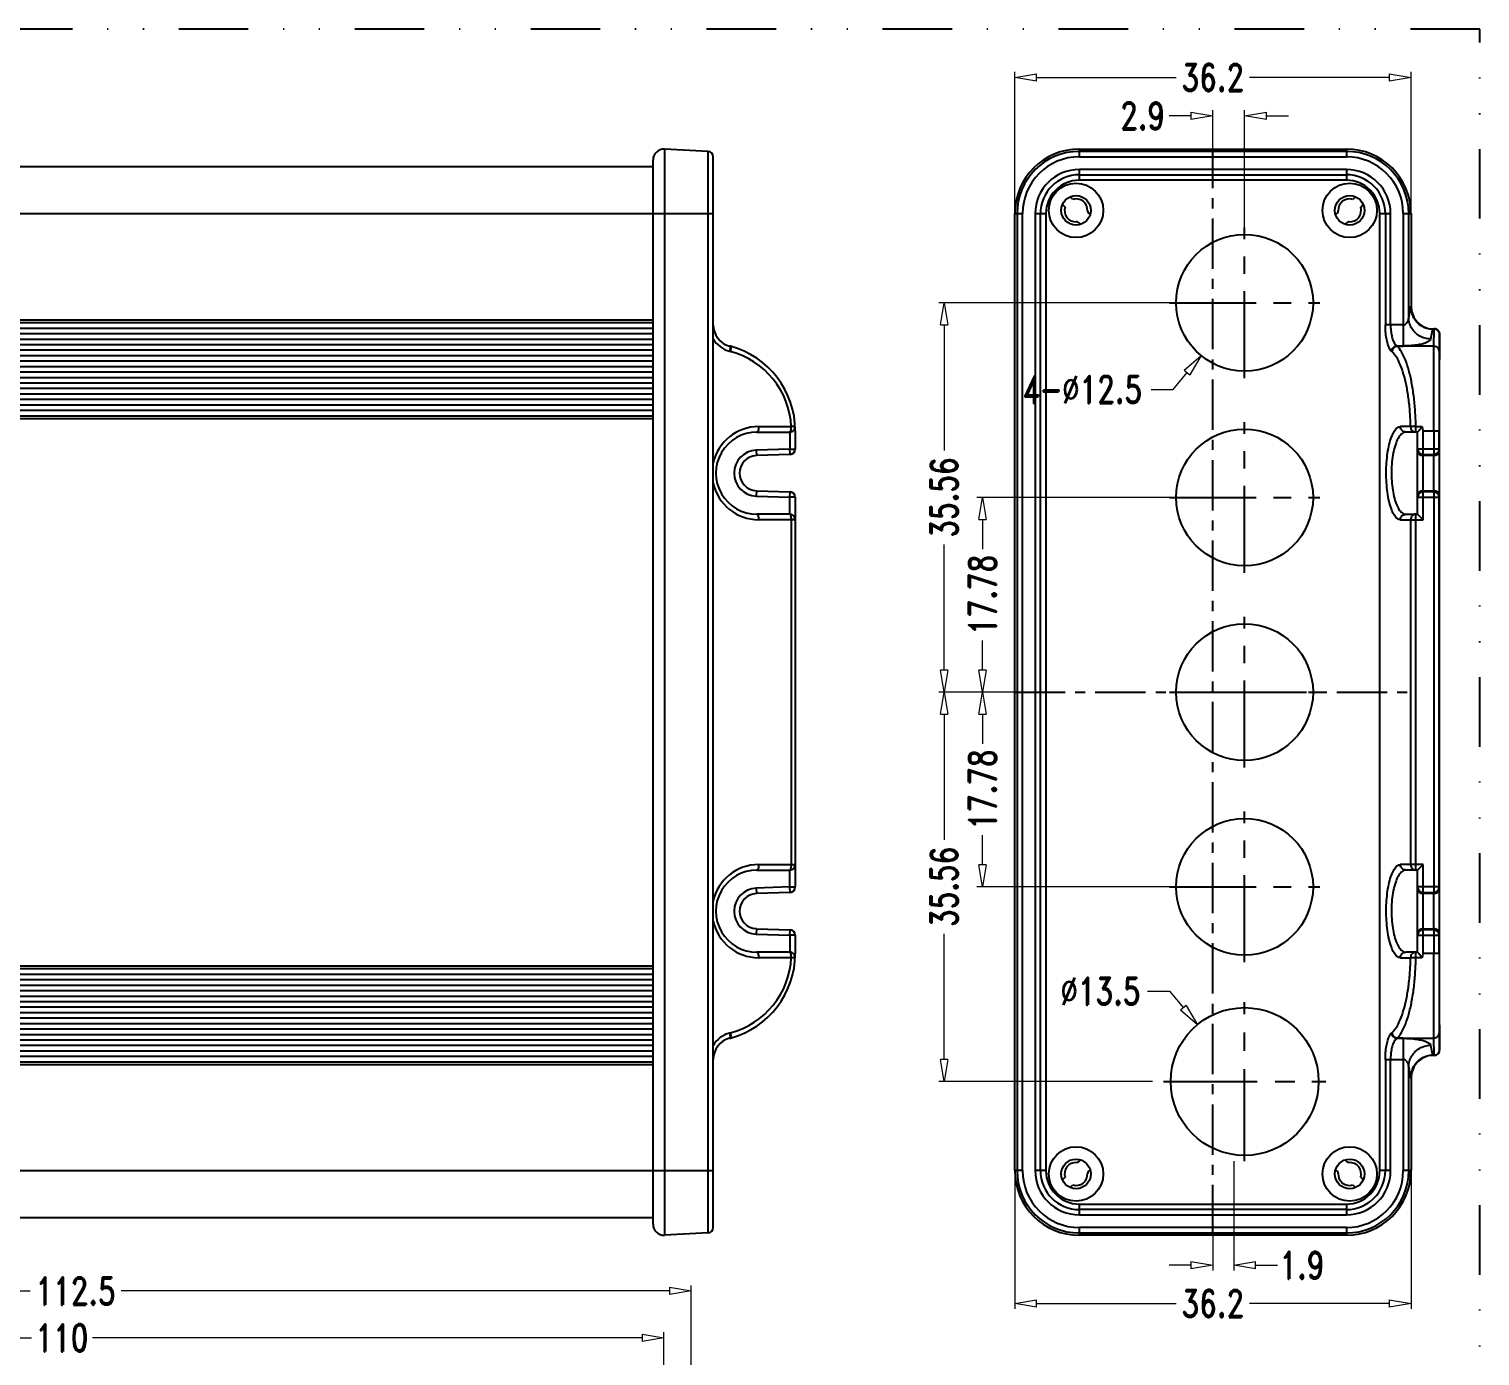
# Model space of a CAD drawing. Header units: millimetres. Extents: x 555 to 820, y -31 to 211.
# Drawn here: x 687.6 to 820.2, y 89.7 to 210.9 of the extents above; entities that cross this region are included whole.
import ezdxf

# ---------------------------------------------------------------- set-up
doc = ezdxf.new("R2010")
doc.units = ezdxf.units.MM
doc.linetypes.add('CENTER', pattern=[50.8, 31.75, -6.35, 6.35, -6.35])
doc.linetypes.add('DIVIDE', pattern=[31.75, 12.7, -6.35, 0, -6.35, 0, -6.35])
doc.layers.add('dim', color=82, linetype='Continuous', lineweight=9)
doc.styles.add('ROMAND', font='romand.shx', dxfattribs={"width": 0.75, "bigfont": 'gbcbig.shx'})
doc.dimstyles.new('YanXiu', dxfattribs={"dimtxt": 2.5, "dimasz": 2.2, "dimexe": 1, "dimexo": 0, "dimgap": 0.66, "dimtad": 0, "dimzin": 9, "dimdsep": 46, "dimtxsty": 'ROMAND', "dimblk": 'CLOSEDBLANK', "dimcen": 0, "dimclrd": 3, "dimclre": 3, "dimclrt": 7, "dimazin": 2, "dimtfac": 1, "dimtofl": 0, "dimtmove": 0, "dimatfit": 3, "dimldrblk": 'CLOSEDBLANK', "dimfxl": 0, "dimlwd": 5, "dimlwe": 5, "dimarcsym": 0})
doc.dimstyles.new('YanXiu$3', dxfattribs={"dimtxt": 2.5, "dimasz": 2.2, "dimexe": 1, "dimexo": 0, "dimgap": 0.66, "dimtad": 0, "dimtih": 1, "dimtoh": 1, "dimzin": 9, "dimdsep": 46, "dimtxsty": 'ROMAND', "dimblk": 'CLOSEDBLANK', "dimcen": 0, "dimclrd": 3, "dimclre": 3, "dimclrt": 7, "dimazin": 2, "dimtfac": 1, "dimtofl": 0, "dimtmove": 0, "dimatfit": 3, "dimldrblk": 'CLOSEDBLANK', "dimfxl": 0, "dimlwd": 5, "dimlwe": 5, "dimarcsym": 0})

# ---------------------------------------------------------------- blocks, each defined once
blk = doc.blocks.new('_ClosedBlank')
at = {"color": 0, "linetype": 'ByBlock', "lineweight": -2}
for p, q in [((-1, 0.167), (0, 0)), ((-1, 0.167), (-1, -0.167)), ((0, 0), (-1, -0.167))]:
    blk.add_line(p, q, dxfattribs=at)
blk = doc.blocks.new('*D3')
at = {"layer": 'Defpoints', "color": 0}
for p in [(777.68, 106.64), (813.88, 106.64), (813.88, 94.51)]:
    blk.add_point(p, dxfattribs=at)
at = {"layer": 'dim', "color": 3, "lineweight": 5}
for p, q in [((777.68, 106.64), (777.68, 94.01)), ((813.88, 106.64), (813.88, 94.01)), ((779.68, 94.51), (792.42, 94.51)), ((811.88, 94.51), (799.14, 94.51))]:
    blk.add_line(p, q, dxfattribs=at)
at = {"layer": 'dim', "color": 3, "lineweight": 5, "xscale": 2, "yscale": 2, "zscale": 2, "rotation": 180}
blk.add_blockref('_ClosedBlank', (777.68, 94.51), dxfattribs=at)
at = {"layer": 'dim', "color": 3, "lineweight": 5, "xscale": 2, "yscale": 2, "zscale": 2}
blk.add_blockref('_ClosedBlank', (813.88, 94.51), dxfattribs=at)
at = {"layer": 'dim', "color": 7, "insert": (795.78, 94.51), "char_height": 2.5, "attachment_point": 5, "style": 'ROMAND'}
blk.add_mtext('36.2', dxfattribs=at)
blk = doc.blocks.new('*D4')
at = {"layer": 'Defpoints', "color": 0}
for p in [(813.88, 206.48), (777.68, 194.04), (813.88, 194.04)]:
    blk.add_point(p, dxfattribs=at)
at = {"layer": 'dim', "color": 3, "lineweight": 5}
for p, q in [((777.68, 194.04), (777.68, 206.98)), ((813.88, 194.04), (813.88, 206.98)), ((779.68, 206.48), (792.42, 206.48)), ((811.88, 206.48), (799.14, 206.48))]:
    blk.add_line(p, q, dxfattribs=at)
at = {"layer": 'dim', "color": 3, "lineweight": 5, "xscale": 2, "yscale": 2, "zscale": 2, "rotation": 180}
blk.add_blockref('_ClosedBlank', (777.68, 206.48), dxfattribs=at)
at = {"layer": 'dim', "color": 3, "lineweight": 5, "xscale": 2, "yscale": 2, "zscale": 2}
blk.add_blockref('_ClosedBlank', (813.88, 206.48), dxfattribs=at)
at = {"layer": 'dim', "color": 7, "insert": (795.78, 206.48), "char_height": 2.5, "attachment_point": 5, "style": 'ROMAND'}
blk.add_mtext('36.2', dxfattribs=at)
blk = doc.blocks.new('*D7')
at = {"layer": 'Defpoints', "color": 0}
for p in [(774.73, 168.12), (791.81, 168.12), (777.68, 150.34)]:
    blk.add_point(p, dxfattribs=at)
at = {"layer": 'dim', "color": 3, "lineweight": 5}
for p, q in [((791.81, 168.12), (774.23, 168.12)), ((774.73, 166.12), (774.73, 163.39)), ((774.73, 152.34), (774.73, 155.07)), ((777.68, 150.34), (774.23, 150.34))]:
    blk.add_line(p, q, dxfattribs=at)
at = {"layer": 'dim', "color": 3, "lineweight": 5, "xscale": 2, "yscale": 2, "zscale": 2}
for p, rotation in [((774.73, 168.12), 90), ((774.73, 150.34), 270)]:
    blk.add_blockref('_ClosedBlank', p, dxfattribs=dict(at, rotation=rotation))
at = {"layer": 'dim', "color": 7, "insert": (774.73, 159.23), "char_height": 2.5, "attachment_point": 5, "rotation": 90, "style": 'ROMAND'}
blk.add_mtext('17.78', dxfattribs=at)
blk = doc.blocks.new('*D8')
at = {"layer": 'Defpoints', "color": 0}
for p in [(771.23, 185.9), (791.81, 185.9), (777.68, 150.34)]:
    blk.add_point(p, dxfattribs=at)
at = {"layer": 'dim', "color": 3, "lineweight": 5}
for p, q in [((791.81, 185.9), (770.73, 185.9)), ((771.23, 183.9), (771.23, 172.41)), ((771.23, 152.34), (771.23, 163.82)), ((777.68, 150.34), (770.73, 150.34))]:
    blk.add_line(p, q, dxfattribs=at)
at = {"layer": 'dim', "color": 3, "lineweight": 5, "xscale": 2, "yscale": 2, "zscale": 2}
for p, rotation in [((771.23, 185.9), 90), ((771.23, 150.34), 270)]:
    blk.add_blockref('_ClosedBlank', p, dxfattribs=dict(at, rotation=rotation))
at = {"layer": 'dim', "color": 7, "insert": (771.23, 168.12), "char_height": 2.5, "attachment_point": 5, "rotation": 90, "style": 'ROMAND'}
blk.add_mtext('35.56', dxfattribs=at)
blk = doc.blocks.new('*D10')
at = {"layer": 'Defpoints', "color": 0}
for p in [(777.68, 150.34), (771.23, 114.78), (790.26, 114.78)]:
    blk.add_point(p, dxfattribs=at)
at = {"layer": 'dim', "color": 3, "lineweight": 5}
for p, q in [((777.68, 150.34), (770.73, 150.34)), ((771.23, 148.34), (771.23, 136.85)), ((771.23, 116.78), (771.23, 128.26)), ((790.26, 114.78), (770.73, 114.78))]:
    blk.add_line(p, q, dxfattribs=at)
at = {"layer": 'dim', "color": 3, "lineweight": 5, "xscale": 2, "yscale": 2, "zscale": 2}
for p, rotation in [((771.23, 150.34), 90), ((771.23, 114.78), 270)]:
    blk.add_blockref('_ClosedBlank', p, dxfattribs=dict(at, rotation=rotation))
at = {"layer": 'dim', "color": 7, "insert": (771.23, 132.56), "char_height": 2.5, "attachment_point": 5, "rotation": 90, "style": 'ROMAND'}
blk.add_mtext('35.56', dxfattribs=at)
blk = doc.blocks.new('*D9')
at = {"layer": 'Defpoints', "color": 0}
for p in [(777.68, 150.34), (774.73, 132.56), (791.81, 132.56)]:
    blk.add_point(p, dxfattribs=at)
at = {"layer": 'dim', "color": 3, "lineweight": 5}
for p, q in [((777.68, 150.34), (774.23, 150.34)), ((774.73, 148.34), (774.73, 145.61)), ((774.73, 134.56), (774.73, 137.29)), ((791.81, 132.56), (774.23, 132.56))]:
    blk.add_line(p, q, dxfattribs=at)
at = {"layer": 'dim', "color": 3, "lineweight": 5, "xscale": 2, "yscale": 2, "zscale": 2}
for p, rotation in [((774.73, 150.34), 90), ((774.73, 132.56), 270)]:
    blk.add_blockref('_ClosedBlank', p, dxfattribs=dict(at, rotation=rotation))
at = {"layer": 'dim', "color": 7, "insert": (774.73, 141.45), "char_height": 2.5, "attachment_point": 5, "rotation": 90, "style": 'ROMAND'}
blk.add_mtext('17.78', dxfattribs=at)
blk = doc.blocks.new('*D11')
at = {"layer": 'Defpoints', "color": 0}
for p in [(795.78, 202.98), (795.78, 199.94), (798.68, 192.61)]:
    blk.add_point(p, dxfattribs=at)
at = {"layer": 'dim', "color": 3, "lineweight": 5}
for p, q in [((793.78, 202.98), (791.78, 202.98)), ((795.78, 199.94), (795.78, 203.48)), ((798.68, 192.61), (798.68, 203.48)), ((800.68, 202.98), (802.68, 202.98))]:
    blk.add_line(p, q, dxfattribs=at)
at = {"layer": 'dim', "color": 3, "lineweight": 5, "xscale": 2, "yscale": 2, "zscale": 2}
blk.add_blockref('_ClosedBlank', (795.78, 202.98), dxfattribs=at)
at = {"layer": 'dim', "color": 3, "lineweight": 5, "xscale": 2, "yscale": 2, "zscale": 2, "rotation": 180}
blk.add_blockref('_ClosedBlank', (798.68, 202.98), dxfattribs=at)
at = {"layer": 'dim', "color": 7, "insert": (789.36, 202.98), "char_height": 2.5, "attachment_point": 5, "style": 'ROMAND'}
blk.add_mtext('2.9', dxfattribs=at)
blk = doc.blocks.new('*D12')
at = {"layer": 'Defpoints', "color": 0}
for p in [(797.68, 107.52), (795.78, 100.74), (797.68, 98.01)]:
    blk.add_point(p, dxfattribs=at)
at = {"layer": 'dim', "color": 3, "lineweight": 5}
for p, q in [((797.68, 107.52), (797.68, 97.51)), ((795.78, 100.74), (795.78, 97.51)), ((793.78, 98.01), (791.78, 98.01)), ((799.68, 98.01), (801.68, 98.01))]:
    blk.add_line(p, q, dxfattribs=at)
at = {"layer": 'dim', "color": 3, "lineweight": 5, "xscale": 2, "yscale": 2, "zscale": 2}
blk.add_blockref('_ClosedBlank', (795.78, 98.01), dxfattribs=at)
at = {"layer": 'dim', "color": 3, "lineweight": 5, "xscale": 2, "yscale": 2, "zscale": 2, "rotation": 180}
blk.add_blockref('_ClosedBlank', (797.68, 98.01), dxfattribs=at)
at = {"layer": 'dim', "color": 7, "insert": (803.92, 98.01), "char_height": 2.5, "attachment_point": 5, "style": 'ROMAND'}
blk.add_mtext('1.9', dxfattribs=at)
blk = doc.blocks.new('*D13')
at = {"layer": 'Defpoints', "color": 0}
for p in [(802.66, 190.72), (794.7, 181.08)]:
    blk.add_point(p, dxfattribs=at)
at = {"layer": 'dim', "color": 3, "lineweight": 5}
for p, q in [((792.15, 177.99), (793.43, 179.54)), ((790.15, 177.99), (792.15, 177.99))]:
    blk.add_line(p, q, dxfattribs=at)
at = {"layer": 'dim', "color": 3, "lineweight": 5, "xscale": 2, "yscale": 2, "zscale": 2, "rotation": 50.45685493314836}
blk.add_blockref('_ClosedBlank', (794.7, 181.08), dxfattribs=at)
at = {"layer": 'dim', "color": 7, "insert": (783.85, 177.99), "char_height": 2.5, "attachment_point": 5, "style": 'ROMAND'}
blk.add_mtext('4-∅12.5', dxfattribs=at)
blk = doc.blocks.new('*D14')
at = {"layer": 'Defpoints', "color": 0}
for p in [(794.37, 119.97), (803, 109.59)]:
    blk.add_point(p, dxfattribs=at)
at = {"layer": 'dim', "color": 3, "lineweight": 5}
for p, q in [((789.81, 123.04), (791.81, 123.04)), ((791.81, 123.04), (793.09, 121.51))]:
    blk.add_line(p, q, dxfattribs=at)
at = {"layer": 'dim', "color": 3, "lineweight": 5, "xscale": 2, "yscale": 2, "zscale": 2, "rotation": 309.7390816551198}
blk.add_blockref('_ClosedBlank', (794.37, 119.97), dxfattribs=at)
at = {"layer": 'dim', "color": 7, "insert": (785.51, 123.04), "char_height": 2.5, "attachment_point": 5, "style": 'ROMAND'}
blk.add_mtext('∅13.5', dxfattribs=at)
blk = doc.blocks.new('*D15')
at = {"layer": 'Defpoints', "color": 0}
for p in [(635.63, 91.38), (635.63, 84.21), (745.63, 84.31)]:
    blk.add_point(p, dxfattribs=at)
at = {"layer": 'dim', "color": 3, "lineweight": 5}
for p, q in [((635.63, 84.21), (635.63, 91.88)), ((745.63, 84.31), (745.63, 91.88)), ((637.63, 91.38), (687.85, 91.38)), ((743.63, 91.38), (693.41, 91.38))]:
    blk.add_line(p, q, dxfattribs=at)
at = {"layer": 'dim', "color": 3, "lineweight": 5, "xscale": 2, "yscale": 2, "zscale": 2, "rotation": 180}
blk.add_blockref('_ClosedBlank', (635.63, 91.38), dxfattribs=at)
at = {"layer": 'dim', "color": 3, "lineweight": 5, "xscale": 2, "yscale": 2, "zscale": 2}
blk.add_blockref('_ClosedBlank', (745.63, 91.38), dxfattribs=at)
at = {"layer": 'dim', "color": 7, "insert": (690.63, 91.38), "char_height": 2.5, "attachment_point": 5, "style": 'ROMAND'}
blk.add_mtext('110', dxfattribs=at)
blk = doc.blocks.new('*D39')
at = {"layer": 'Defpoints', "color": 0}
for p in [(635.63, 95.65), (635.63, 84.21), (748.13, 75.55)]:
    blk.add_point(p, dxfattribs=at)
at = {"layer": 'dim', "color": 3, "lineweight": 5}
for p, q in [((635.63, 84.21), (635.63, 96.15)), ((637.63, 95.65), (687.72, 95.65)), ((746.13, 95.65), (696.04, 95.65)), ((748.13, 75.55), (748.13, 96.15))]:
    blk.add_line(p, q, dxfattribs=at)
at = {"layer": 'dim', "color": 3, "lineweight": 5, "xscale": 2, "yscale": 2, "zscale": 2, "rotation": 180}
blk.add_blockref('_ClosedBlank', (635.63, 95.65), dxfattribs=at)
at = {"layer": 'dim', "color": 3, "lineweight": 5, "xscale": 2, "yscale": 2, "zscale": 2}
blk.add_blockref('_ClosedBlank', (748.13, 95.65), dxfattribs=at)
at = {"layer": 'dim', "color": 7, "insert": (691.88, 95.65), "char_height": 2.5, "attachment_point": 5, "style": 'ROMAND'}
blk.add_mtext('112.5', dxfattribs=at)

msp = doc.modelspace()

# ---------------------------------------------------------------- linework, layer by layer
at = {"color": 7, "linetype": 'Continuous'}
for p, q in [((744.63, 101.739), (744.63, 198.939)), ((745.683, 199.937), (745.683, 100.74)), ((749.656, 199.729), (745.683, 199.937)), ((749.656, 100.948), (749.656, 199.729)), ((750.13, 101.447), (750.13, 199.23)), ((783.58, 199.23), (783.58, 199.937)), ((783.58, 199.937), (807.98, 199.937)), ((807.98, 199.729), (783.58, 199.729)), ((783.58, 199.23), (807.98, 199.23)), ((807.98, 199.937), (807.98, 199.23)), ((636.63, 198.339), (744.63, 198.339)), ((783.58, 197.089), (783.58, 198.073)), ((807.98, 198.073), (783.58, 198.073)), ((783.58, 197.595), (807.98, 197.595)), ((807.98, 198.073), (807.98, 197.089)), ((807.98, 197.089), (783.58, 197.089)), ((782.98, 195.345), (782.811, 195.515)), ((808.749, 195.515), (808.579, 195.345)), ((631.13, 194.039), (750.13, 194.039)), ((777.681, 106.639), (777.681, 194.039)), ((777.681, 194.039), (778.389, 194.039)), ((777.889, 194.039), (777.889, 106.639)), ((778.389, 106.639), (778.389, 194.039)), ((779.545, 194.039), (779.545, 106.639)), ((779.545, 194.039), (780.53, 194.039)), ((780.023, 106.639), (780.023, 194.039)), ((780.53, 194.039), (780.53, 106.639)), ((782.104, 194.807), (782.273, 194.638)), ((784.575, 193.992), (784.551, 193.999)), ((807.008, 193.999), (806.985, 193.992)), ((809.286, 194.638), (809.456, 194.807)), ((811.03, 106.639), (811.03, 194.039)), ((811.03, 194.039), (812.015, 194.039)), ((811.537, 194.039), (811.537, 183.883)), ((812.015, 183.883), (812.015, 194.039)), ((813.171, 194.039), (813.171, 181.951)), ((813.171, 194.039), (813.878, 194.039)), ((813.67, 184.518), (813.67, 194.039)), ((813.88, 194.039), (813.88, 185.582)), ((783.624, 193.068), (783.63, 193.044)), ((807.929, 193.044), (807.936, 193.068)), ((813.67, 184.518), (813.878, 185.582)), ((813.88, 185.582), (813.878, 185.582)), ((813.88, 185.582), (813.929, 185.118)), ((636.63, 184.339), (744.63, 184.339)), ((813.929, 185.118), (814.134, 184.562)), ((814.134, 184.562), (814.472, 184.102)), ((636.63, 184.089), (744.63, 184.089)), ((636.63, 183.589), (744.63, 183.589)), ((636.63, 183.089), (744.63, 183.089)), ((813.171, 183.883), (811.537, 183.883)), ((814.697, 183.929), (814.927, 183.755)), ((814.927, 183.755), (815.442, 183.562)), ((815.843, 183.485), (815.667, 182.586)), ((815.843, 183.485), (815.843, 183.519)), ((815.843, 183.519), (815.995, 183.519)), ((815.843, 183.485), (815.995, 183.485)), ((815.975, 181.927), (815.995, 183.485)), ((816.495, 183.002), (816.475, 181.444)), ((816.495, 117.658), (816.495, 183.019)), ((636.63, 182.589), (744.63, 182.589)), ((636.63, 182.089), (744.63, 182.089)), ((751.701, 181.927), (751.613, 181.951)), ((812.585, 181.951), (812.612, 181.927)), ((812.585, 181.951), (813.171, 181.951)), ((815.975, 181.927), (812.612, 181.927)), ((636.63, 181.589), (744.63, 181.589)), ((636.63, 181.089), (744.63, 181.089)), ((636.63, 180.589), (744.63, 180.589)), ((751.63, 181.468), (751.718, 181.444)), ((812.134, 181.444), (812.107, 181.468)), ((636.63, 180.089), (744.63, 180.089)), ((636.63, 179.589), (744.63, 179.589)), ((636.63, 179.089), (744.63, 179.089)), ((636.63, 178.589), (744.63, 178.589)), ((636.63, 178.089), (744.63, 178.089)), ((636.63, 177.589), (744.63, 177.589)), ((636.63, 177.089), (744.63, 177.089)), ((636.63, 176.589), (744.63, 176.589)), ((636.63, 176.089), (744.63, 176.089)), ((636.63, 175.589), (744.63, 175.589)), ((636.63, 175.339), (744.63, 175.339)), ((754.13, 174.089), (757.12, 174.089)), ((754.277, 174.589), (757.267, 174.589)), ((757.125, 174.089), (757.13, 172.545)), ((757.63, 174.2), (757.63, 172.545)), ((813.842, 174.589), (812.922, 174.589)), ((814.48, 174.089), (813.4, 174.089)), ((814.32, 174.089), (814.32, 174.614)), ((814.32, 174.614), (814.877, 174.614)), ((814.48, 166.589), (814.48, 174.089)), ((814.98, 166.089), (814.98, 174.2)), ((814.98, 174.2), (816.455, 174.2)), ((815.955, 174.2), (815.955, 172.045)), ((816.455, 172.545), (816.455, 174.2)), ((757.13, 172.545), (754.057, 172.437)), ((754.057, 172.437), (754.074, 171.938)), ((757.148, 172.045), (757.13, 172.545)), ((757.13, 172.545), (757.63, 172.545)), ((814.489, 172.447), (814.48, 172.545)), ((816.455, 172.545), (814.48, 172.545)), ((816.455, 172.545), (816.466, 172.437)), ((757.148, 172.045), (754.074, 171.938)), ((814.98, 172.045), (815.955, 172.045)), ((815.966, 171.938), (814.98, 171.938)), ((815.966, 171.938), (815.955, 172.045)), ((754.074, 168.739), (754.057, 168.24)), ((754.074, 168.739), (757.148, 168.632)), ((757.13, 168.132), (757.148, 168.632)), ((814.98, 168.739), (815.966, 168.739)), ((815.955, 168.632), (814.98, 168.632)), ((815.955, 168.632), (815.966, 168.739)), ((815.955, 168.632), (815.955, 132.045)), ((754.057, 168.24), (757.13, 168.132)), ((757.13, 166.589), (757.13, 168.132)), ((757.63, 168.132), (757.13, 168.132)), ((757.63, 168.132), (757.63, 132.545)), ((814.489, 168.23), (814.48, 168.132)), ((814.48, 168.132), (816.455, 168.132)), ((816.466, 168.24), (816.455, 168.132)), ((816.455, 132.545), (816.455, 168.132)), ((757.13, 166.589), (754.13, 166.589)), ((757.63, 166.089), (754.277, 166.089)), ((757.277, 134.589), (757.277, 166.089)), ((812.922, 166.089), (814.98, 166.089)), ((813.4, 166.589), (814.48, 166.589)), ((813.845, 166.089), (813.845, 134.589)), ((814.323, 134.089), (814.323, 166.589)), ((814.98, 166.089), (814.48, 166.589)), ((754.13, 134.089), (757.13, 134.089)), ((754.277, 134.589), (757.63, 134.589)), ((757.13, 132.545), (757.13, 134.089)), ((814.98, 134.589), (812.922, 134.589)), ((814.48, 134.089), (813.4, 134.089)), ((814.48, 134.089), (814.98, 134.589)), ((814.48, 126.588), (814.48, 134.089)), ((814.98, 126.477), (814.98, 134.589)), ((757.13, 132.545), (754.057, 132.437)), ((754.057, 132.437), (754.074, 131.938)), ((757.148, 132.045), (754.074, 131.938)), ((757.148, 132.045), (757.13, 132.545)), ((757.13, 132.545), (757.63, 132.545)), ((816.455, 132.545), (814.48, 132.545)), ((814.489, 132.447), (814.48, 132.545)), ((814.98, 132.045), (815.955, 132.045)), ((815.966, 131.938), (814.98, 131.938)), ((815.966, 131.938), (815.955, 132.045)), ((816.455, 132.545), (816.466, 132.437)), ((754.074, 128.739), (754.057, 128.24)), ((754.074, 128.739), (757.148, 128.632)), ((757.13, 128.132), (757.148, 128.632)), ((814.98, 128.739), (815.966, 128.739)), ((815.955, 128.632), (814.98, 128.632)), ((815.955, 128.632), (815.966, 128.739)), ((815.955, 128.632), (815.955, 126.477)), ((754.057, 128.24), (757.13, 128.132)), ((757.13, 128.132), (757.125, 126.588)), ((757.63, 128.132), (757.13, 128.132)), ((757.63, 128.132), (757.63, 126.477)), ((814.489, 128.23), (814.48, 128.132)), ((814.48, 128.132), (816.455, 128.132)), ((816.466, 128.24), (816.455, 128.132)), ((816.455, 126.477), (816.455, 128.132)), ((757.12, 126.589), (754.13, 126.589)), ((757.267, 126.089), (754.277, 126.089)), ((812.922, 126.089), (813.842, 126.089)), ((814.48, 126.589), (813.4, 126.589)), ((814.32, 126.063), (814.32, 126.589)), ((814.877, 126.063), (814.32, 126.063)), ((816.455, 126.477), (814.98, 126.477)), ((636.63, 125.339), (744.63, 125.339)), ((636.63, 125.089), (744.63, 125.089)), ((636.63, 124.589), (744.63, 124.589)), ((636.63, 124.089), (744.63, 124.089)), ((636.63, 123.589), (744.63, 123.589)), ((636.63, 123.089), (744.63, 123.089)), ((636.63, 122.589), (744.63, 122.589)), ((636.63, 122.089), (744.63, 122.089)), ((636.63, 121.589), (744.63, 121.589)), ((636.63, 121.089), (744.63, 121.089)), ((636.63, 120.589), (744.63, 120.589)), ((636.63, 120.089), (744.63, 120.089)), ((636.63, 119.589), (744.63, 119.589)), ((636.63, 119.089), (744.63, 119.089)), ((636.63, 118.589), (744.63, 118.589)), ((636.63, 118.089), (744.63, 118.089)), ((751.613, 118.726), (751.701, 118.75)), ((751.718, 119.233), (751.63, 119.209)), ((812.107, 119.209), (812.134, 119.233)), ((812.612, 118.75), (812.585, 118.726)), ((813.171, 118.726), (812.585, 118.726)), ((812.612, 118.75), (815.975, 118.75)), ((813.171, 118.726), (813.171, 106.638)), ((815.667, 118.091), (815.843, 117.192)), ((815.995, 117.192), (815.975, 118.75)), ((816.475, 119.233), (816.495, 117.675)), ((636.63, 117.589), (744.63, 117.589)), ((636.63, 117.089), (744.63, 117.089)), ((811.537, 116.794), (813.171, 116.794)), ((811.537, 116.794), (811.537, 106.639)), ((812.015, 106.639), (812.015, 116.794)), ((815.442, 117.115), (815.435, 117.114)), ((815.995, 117.192), (815.843, 117.192)), ((815.843, 117.158), (815.843, 117.192)), ((815.995, 117.158), (815.843, 117.158)), ((636.63, 116.589), (744.63, 116.589)), ((636.63, 116.339), (744.63, 116.339)), ((813.67, 106.639), (813.67, 116.159)), ((813.878, 115.095), (813.67, 116.159)), ((814.128, 116.103), (813.929, 115.551)), ((814.132, 116.109), (814.128, 116.103)), ((813.878, 115.095), (813.88, 115.095)), ((813.88, 115.095), (813.88, 106.639)), ((783.63, 107.633), (783.624, 107.609)), ((807.936, 107.609), (807.929, 107.633)), ((631.13, 106.639), (750.13, 106.639)), ((778.389, 106.639), (777.681, 106.639)), ((780.53, 106.639), (779.545, 106.639)), ((784.551, 106.678), (784.575, 106.685)), ((806.985, 106.685), (807.008, 106.678)), ((812.015, 106.639), (811.03, 106.639)), ((813.878, 106.639), (813.171, 106.639)), ((782.273, 106.039), (782.104, 105.87)), ((782.811, 105.162), (782.98, 105.332)), ((808.579, 105.332), (808.749, 105.162)), ((809.456, 105.87), (809.286, 106.039)), ((783.58, 103.589), (807.98, 103.589)), ((783.58, 102.604), (783.58, 103.589)), ((807.98, 103.589), (807.98, 102.604)), ((744.63, 102.339), (636.63, 102.339)), ((807.98, 103.082), (783.58, 103.082)), ((783.58, 102.604), (807.98, 102.604)), ((749.656, 100.948), (745.683, 100.74)), ((807.98, 101.447), (783.58, 101.447)), ((783.58, 100.74), (783.58, 101.447)), ((783.58, 100.948), (807.98, 100.948)), ((807.98, 101.447), (807.98, 100.74)), ((807.98, 100.739), (783.58, 100.739))]:
    msp.add_line(p, q, dxfattribs=at)
at = {"color": 5, "linetype": 'CENTER', "lineweight": -3, "ltscale": 0.144795}
for p, q in [((795.78, 100.739), (795.78, 199.937)), ((777.681, 150.338), (813.88, 150.338))]:
    msp.add_line(p, q, dxfattribs=at)
at = {"color": 1, "linetype": 'CENTER', "ltscale": 0.25}
for p, q in [((798.68, 179.023), (798.68, 192.773)), ((791.805, 185.898), (805.555, 185.898)), ((798.68, 161.243), (798.68, 174.993)), ((791.805, 168.118), (805.555, 168.118)), ((798.68, 143.463), (798.68, 157.213)), ((791.805, 150.338), (805.555, 150.338)), ((798.68, 125.683), (798.68, 139.433)), ((791.805, 132.558), (805.555, 132.558))]:
    msp.add_line(p, q, dxfattribs=at)
at = {"color": 1, "linetype": 'CENTER', "ltscale": 0.264}
for p, q in [((798.68, 107.518), (798.68, 122.038)), ((791.42, 114.778), (805.94, 114.778))]:
    msp.add_line(p, q, dxfattribs=at)
at = {"color": 1, "linetype": 'CENTER', "ltscale": 0.27}
msp.add_line((791.255, 114.778), (806.105, 114.778), dxfattribs=at)
at = {"color": 7, "linetype": 'Continuous'}
for points in [[(813.927, 185.131), (814.128, 184.574), (814.467, 184.106), (814.915, 183.761), (815.435, 183.563), (815.844, 183.519)], [(815.844, 117.158), (815.447, 117.117), (814.927, 116.922), (814.476, 116.581), (814.134, 116.115), (813.929, 115.559), (813.88, 115.095)], [(815.435, 117.114), (814.915, 116.916), (814.697, 116.748)]]:
    msp.add_lwpolyline(points, dxfattribs=at)
for centre, radius in [((783.28, 194.339), 2.488), ((808.28, 194.339), 2.488), ((783.28, 194.339), 1.35), ((808.28, 194.339), 1.35), ((783.28, 106.339), 2.488), ((808.28, 106.339), 2.488), ((783.28, 106.339), 1.35), ((808.28, 106.339), 1.35)]:
    msp.add_circle(centre, radius, dxfattribs=at)
at = {"color": 6}
for centre, radius in [((798.68, 185.898), 6.25), ((798.68, 168.118), 6.25), ((798.68, 150.338), 6.25), ((798.68, 132.558), 6.25), ((798.68, 114.778), 6.75)]:
    msp.add_circle(centre, radius, dxfattribs=at)
at = {"color": 7, "linetype": 'Continuous'}
for centre, radius, start, end in [((745.63, 198.939), 1, 87, 180), ((749.63, 199.23), 0.5, 0, 87), ((783.58, 194.039), 5.899, 90, 180), ((783.58, 194.039), 5.69, 90, 180), ((783.58, 194.039), 5.191, 90, 180), ((807.98, 194.039), 5.899, 360, 90), ((807.98, 194.039), 5.69, 360, 90), ((807.98, 194.039), 5.191, 0.0003, 90), ((783.58, 194.039), 4.035, 90, 180), ((783.58, 194.039), 3.557, 90, 180), ((807.98, 194.039), 4.035, 0, 90), ((807.98, 194.039), 3.557, 360, 90), ((783.58, 194.039), 3.05, 90, 180), ((807.98, 194.039), 3.05, 360, 90), ((782.316, 195.02), 0.3, 208.16999, 225), ((782.599, 195.302), 0.3, 45, 61.83001), ((783.28, 194.339), 1.05, 357.87718, 106.56311), ((808.28, 194.339), 1.05, 73.43689, 182.12283), ((808.961, 195.302), 0.3, 118.16999, 135), ((809.244, 195.02), 0.3, 315, 331.83001), ((783.28, 194.339), 1.05, 163.43689, 272.30858), ((784.629, 194.288), 0.3, 177.87718, 255.03759), ((806.931, 194.288), 0.3, 284.96241, 2.12282), ((808.28, 194.339), 1.05, 267.69142, 16.56311), ((783.334, 192.99), 0.3, 15.14817, 92.30858), ((808.225, 192.99), 0.3, 87.69142, 164.85183), ((816.145, 185.568), 2.267, 179.64095, 181.53061), ((816.139, 185.568), 2.261, 181.51896, 191.95221), ((752.13, 183.883), 2, 180, 255.00004), ((815.994, 182.966), 0.519, 68.52877, 89.90706), ((815.995, 183.019), 0.5, 0.03402, 66.81139), ((816.04, 183.001), 0.455, 0.05602, 2.1114), ((752.278, 183.884), 2.501, 210.62766, 254.99482), ((749.63, 174.2), 8, 0, 75.00073), ((749.777, 174.2), 7.5, 2.97067, 74.99947), ((754.277, 170.339), 4.25, 89.99988, 167.66411), ((754.13, 170.339), 3.75, 89.99871, 270.0011), ((757.12, 174.589), 0.5, 270, 2.97014), ((930.546, 203.165), 119.141, 193.86538, 194.07081), ((754.13, 170.339), 2.1, 92, 268), ((757.13, 172.545), 0.5, 272, 0), ((814.98, 172.437), 0.5, 180.01867, 270.01866), ((814.98, 172.545), 0.5, 191.24418, 270.00611), ((815.955, 172.545), 0.5, 269.98991, 359.97313), ((815.966, 172.437), 0.5, 269.98958, 359.97347), ((754.13, 170.339), 1.6, 92, 268.00117), ((754.277, 170.339), 4.25, 192.0976, 269.99962), ((757.13, 168.132), 0.5, 0, 88), ((814.98, 168.239), 0.5, 89.9939, 178.10148), ((814.98, 168.132), 0.5, 89.98753, 168.75581), ((815.955, 168.132), 0.5, 0.02687, 90.01009), ((815.966, 168.24), 0.5, 0.02717, 90.00978), ((814.969, 168.24), 0.49, 178.14498, 179.99833), ((757.13, 166.089), 0.5, 0, 90), ((754.277, 130.339), 4.25, 89.99988, 167.66411), ((754.13, 130.339), 3.75, 89.99871, 270.0011), ((757.13, 134.589), 0.5, 270, 0), ((754.13, 130.339), 2.1, 92, 268), ((754.13, 130.339), 1.6, 92, 268), ((757.13, 132.545), 0.5, 272, 0), ((814.98, 132.437), 0.5, 180.01867, 270.01866), ((814.98, 132.545), 0.5, 191.24418, 270.00611), ((815.955, 132.545), 0.5, 269.98991, 359.97313), ((815.966, 132.437), 0.5, 269.98958, 359.97347), ((754.277, 130.339), 4.25, 192.0976, 269.99962), ((757.13, 128.132), 0.5, 0, 88), ((814.98, 128.239), 0.5, 89.9939, 178.10148), ((814.98, 128.132), 0.5, 89.98753, 168.75581), ((815.955, 128.132), 0.5, 0.02687, 90.01009), ((815.966, 128.24), 0.5, 0.02717, 90.00978), ((814.969, 128.24), 0.49, 178.14498, 179.99833), ((749.63, 126.477), 8, 284.99927, 0), ((749.777, 126.477), 7.5, 285.0006, 357.02927), ((757.12, 126.089), 0.5, 357.02986, 90), ((930.488, 97.526), 119.081, 165.92914, 166.13467), ((752.278, 116.794), 2.501, 105.00338, 149.38989), ((752.13, 116.794), 2, 104.99995, 180), ((815.994, 117.711), 0.519, 270.09669, 292.40418), ((815.995, 117.658), 0.5, 270.07915, 359.96579), ((816.021, 117.677), 0.474, 337.17069, 357.81266), ((816.039, 117.676), 0.456, 357.88589, 359.94407), ((816.138, 115.11), 2.259, 167.93919, 177.8667), ((816.147, 115.109), 2.269, 177.85357, 180.35878), ((783.28, 106.339), 1.05, 87.69142, 196.56311), ((783.334, 107.687), 0.3, 267.69142, 344.85183), ((808.225, 107.687), 0.3, 195.14817, 272.30858), ((808.28, 106.339), 1.05, 343.43689, 92.30858), ((783.58, 106.639), 5.899, 180, 270), ((783.58, 106.639), 5.69, 180, 270), ((783.58, 106.639), 5.191, 180, 270), ((783.58, 106.639), 4.035, 180, 270), ((783.58, 106.639), 3.557, 180, 270), ((783.58, 106.639), 3.05, 180, 270), ((783.28, 106.339), 1.05, 253.43689, 2.12283), ((784.629, 106.389), 0.3, 104.96241, 182.12282), ((806.931, 106.389), 0.3, 357.87718, 75.03759), ((808.28, 106.339), 1.05, 177.87718, 286.56311), ((807.98, 106.639), 5.899, 270, 360), ((807.98, 106.639), 5.69, 270, 360), ((807.98, 106.639), 4.035, 270, 360), ((807.98, 106.639), 3.557, 270, 0), ((807.98, 106.639), 3.05, 270, 360), ((807.98, 106.639), 5.191, 270, 359.99969), ((782.316, 105.657), 0.3, 135, 151.83001), ((782.599, 105.375), 0.3, 298.16999, 315), ((808.961, 105.375), 0.3, 225, 241.83001), ((809.244, 105.657), 0.3, 28.16999, 45), ((745.63, 101.739), 1, 180, 273), ((749.63, 101.447), 0.5, 273, 360)]:
    msp.add_arc(centre, radius, start, end, dxfattribs=at)
for points, start_tangent, end_tangent in [([(813.171, 183.883), (813.238, 183.889), (813.308, 183.909), (813.379, 183.944), (813.449, 183.996), (813.513, 184.065), (813.571, 184.151), (813.619, 184.254), (813.653, 184.376), (813.67, 184.518)], (1, -0.000184), (0.03907, 0.9992365)), ([(815.667, 182.586), (815.156, 182.657), (814.694, 182.844), (814.286, 183.14), (813.961, 183.536), (813.749, 184.005), (813.67, 184.518)], (-0.9999142, 0.0131008), (-0.0140028, 0.999902)), ([(815.843, 183.485), (815.338, 183.551), (814.867, 183.752), (814.467, 184.07), (814.148, 184.503), (813.949, 185.008), (813.927, 185.099)], (-0.9999792, -0.0064421), (-0.2075086, 0.9782332)), ([(812.107, 181.468), (811.918, 181.724), (811.758, 182.127), (811.637, 182.649), (811.562, 183.25), (811.537, 183.883)], (-0.7542135, 0.6566292), (-0.0000916, 1)), ([(812.015, 183.883), (812.04, 183.374), (812.114, 182.898), (812.234, 182.484), (812.393, 182.161), (812.585, 181.951)], (0.0000447, -1), (0.820627, -0.5714641)), ([(815.995, 183.485), (815.995, 183.503), (815.995, 183.519)], (0.0068748, 0.9999764), (0.4460533, 0.8950064)), ([(816.192, 183.478), (815.995, 183.519)], (-0.9194504, 0.3932059), (-1, -0.0000126)), ([(816.184, 183.449), (816.343, 183.348), (816.455, 183.191)], (0.9301749, -0.3671168), (0.404227, -0.9146587)), ([(816.455, 183.191), (816.495, 183.018)], (0.404227, -0.9146587), (0.0368018, -0.9993226)), ([(816.495, 183.019), (816.495, 183.011), (816.495, 183.002)], (-0.7091912, -0.7050162), (-0.0133738, -0.9999106)), ([(751.613, 181.951), (751.654, 181.905)], (0.9659257, -0.2588196), (0.3883216, -0.9215239)), ([(751.672, 181.802), (751.664, 181.649), (751.63, 181.468)], (0.0226888, -0.9997426), (-0.2377531, -0.9713256)), ([(751.654, 181.905), (751.672, 181.802)], (0.3883216, -0.9215239), (0.0226888, -0.9997426)), ([(751.718, 181.444), (751.751, 181.619), (751.76, 181.769), (751.743, 181.878), (751.701, 181.927)], (0.2377466, 0.9713272), (-0.9659257, 0.2588195)), ([(812.107, 181.468), (812.152, 181.643), (812.255, 181.792), (812.405, 181.902), (812.585, 181.951)], (0.0751181, 0.9971746), (0.9970532, 0.0767127)), ([(812.612, 181.927), (812.439, 181.881), (812.291, 181.778), (812.183, 181.626), (812.134, 181.444)], (-0.9970532, -0.0767127), (-0.0751181, -0.9971746)), ([(814.32, 174.614), (814.262, 176.019), (814.134, 177.371), (813.94, 178.615), (813.683, 179.728), (813.37, 180.676), (813.011, 181.417), (812.612, 181.927)], (-0.0149957, 0.9998876), (-0.732695, 0.6805572)), ([(815.667, 182.586), (815.55, 182.415), (815.283, 182.262), (814.877, 182.131), (814.374, 182.034), (813.79, 181.972), (813.171, 181.951)], (-0.1918862, -0.9814172), (-1, -0.0000342)), ([(815.955, 174.2), (815.956, 175.687), (815.957, 177.123), (815.959, 178.456), (815.962, 179.641), (815.966, 180.637), (815.97, 181.408), (815.975, 181.927)], (0.0000001, 1), (0.0122122, 0.9999254)), ([(816.475, 181.444), (816.438, 181.626), (816.334, 181.78), (816.171, 181.888), (815.975, 181.927)], (-0.0009353, 0.9999996), (-0.9999996, 0.0008727)), ([(813.842, 174.589), (813.784, 175.906), (813.656, 177.175), (813.462, 178.338), (813.206, 179.379), (812.893, 180.268), (812.534, 180.964), (812.134, 181.444)], (-0.0159913, 0.9998721), (-0.7540743, 0.6567892)), ([(816.475, 181.444), (816.47, 180.955), (816.466, 180.232), (816.462, 179.3), (816.459, 178.192), (816.457, 176.944), (816.456, 175.599), (816.455, 174.2)], (-0.0130262, -0.9999152), (-0.0000001, -1)), ([(754.277, 174.589), (754.266, 174.4), (754.236, 174.24), (754.188, 174.129), (754.13, 174.089)], (0, -1), (-1, -0.0000004)), ([(757.12, 174.089), (757.176, 174.127), (757.224, 174.235), (757.256, 174.397), (757.267, 174.589)], (1, 0.0000044), (0, 1)), ([(757.62, 174.614), (757.595, 174.611), (757.524, 174.605), (757.412, 174.597), (757.267, 174.589)], (0.0518095, -0.998657), (-0.9983857, -0.0567972)), ([(812.922, 166.089), (812.622, 166.201), (812.338, 166.536), (812.087, 167.066), (811.881, 167.764), (811.73, 168.586), (811.641, 169.476), (811.614, 170.402), (811.649, 171.316), (811.743, 172.18), (811.894, 172.969), (812.097, 173.638), (812.342, 174.149), (812.622, 174.476), (812.922, 174.589)], (-0.9999998, 0.0005843), (0.9999999, 0.000498)), ([(813.4, 174.089), (813.077, 173.973), (812.774, 173.632), (812.512, 173.094), (812.306, 172.395), (812.165, 171.58), (812.098, 170.715), (812.103, 169.837), (812.178, 168.994), (812.322, 168.214), (812.526, 167.548), (812.781, 167.035), (813.078, 166.704), (813.4, 166.589)], (-1, -0.0002567), (1, -0.0003012)), ([(813.4, 174.089), (813.219, 174.126), (813.067, 174.23), (812.96, 174.392), (812.922, 174.589)], (-1, 0.0000001), (0, 1)), ([(814.32, 174.614), (814.163, 174.611), (814.023, 174.605), (813.912, 174.597), (813.842, 174.589)], (-0.9998732, -0.0159236), (-0.9833503, -0.1817199)), ([(813.842, 174.589), (813.878, 174.397), (813.982, 174.235), (814.137, 174.127), (814.32, 174.089)], (-0.0000001, -1), (1, -0.0000014)), ([(814.479, 174.089), (814.484, 174.095), (814.501, 174.113), (814.532, 174.146), (814.575, 174.191), (814.623, 174.242), (814.67, 174.292), (814.713, 174.339), (814.754, 174.383), (814.79, 174.425), (814.822, 174.465), (814.849, 174.503), (814.869, 174.541), (814.879, 174.579), (814.877, 174.614)], (-0.7067569, 0.7074565), (-0.2390613, 0.9710045)), ([(816.466, 168.24), (816.468, 168.342), (816.47, 168.6), (816.471, 168.992), (816.472, 169.487), (816.473, 170.048), (816.473, 170.631), (816.472, 171.191), (816.471, 171.686), (816.47, 172.078), (816.468, 172.335), (816.466, 172.437)], (0.0989813, 0.9950893), (-0.0986614, 0.9951211)), ([(815.973, 170.339), (815.973, 170.744), (815.972, 171.122), (815.971, 171.45), (815.97, 171.705), (815.968, 171.871), (815.966, 171.938)], (0.0000001, 1), (-0.1298709, 0.9915309)), ([(815.966, 168.739), (815.968, 168.806), (815.97, 168.972), (815.971, 169.227), (815.972, 169.555), (815.973, 169.933), (815.973, 170.339)], (0.1299552, 0.9915199), (0.0000001, 1)), ([(754.13, 166.589), (754.186, 166.551), (754.233, 166.447), (754.265, 166.285), (754.277, 166.089)], (1, -0.0000005), (0, -1)), ([(757.277, 166.089), (757.266, 166.28), (757.234, 166.442), (757.187, 166.55), (757.13, 166.589)], (0, 1), (-1, 0.0000049)), ([(812.922, 166.089), (812.957, 166.277), (813.056, 166.437), (813.211, 166.548), (813.4, 166.589)], (0, 1), (1, 0.0000001)), ([(814.323, 166.589), (814.14, 166.55), (813.985, 166.442), (813.881, 166.28), (813.845, 166.089)], (-1, -0.0000017), (0, -1)), ([(754.277, 134.589), (754.266, 134.4), (754.236, 134.24), (754.188, 134.129), (754.13, 134.089)], (0, -1), (-1, -0.0000004)), ([(757.13, 134.089), (757.187, 134.127), (757.234, 134.235), (757.266, 134.397), (757.277, 134.589)], (1, 0.0000057), (0, 1)), ([(812.922, 126.089), (812.622, 126.201), (812.338, 126.536), (812.087, 127.066), (811.881, 127.764), (811.73, 128.586), (811.641, 129.476), (811.614, 130.402), (811.649, 131.316), (811.743, 132.18), (811.894, 132.969), (812.097, 133.638), (812.342, 134.149), (812.622, 134.476), (812.922, 134.589)], (-0.9999998, 0.0005843), (0.9999999, 0.000498)), ([(813.4, 134.089), (813.077, 133.973), (812.774, 133.632), (812.512, 133.094), (812.306, 132.395), (812.165, 131.58), (812.098, 130.715), (812.103, 129.837), (812.178, 128.994), (812.322, 128.214), (812.526, 127.548), (812.781, 127.035), (813.078, 126.704), (813.4, 126.589)], (-1, -0.0002567), (1, -0.0003012)), ([(813.4, 134.089), (813.219, 134.126), (813.067, 134.23), (812.96, 134.392), (812.922, 134.589)], (-1, 0.0000001), (0, 1)), ([(813.845, 134.589), (813.881, 134.397), (813.985, 134.235), (814.14, 134.127), (814.323, 134.089)], (0, -1), (1, -0.0000015)), ([(815.973, 130.339), (815.973, 130.744), (815.972, 131.122), (815.971, 131.45), (815.97, 131.705), (815.968, 131.871), (815.966, 131.938)], (0.0000001, 1), (-0.1298709, 0.9915309)), ([(816.466, 128.24), (816.468, 128.342), (816.47, 128.6), (816.471, 128.992), (816.472, 129.487), (816.473, 130.048), (816.473, 130.631), (816.472, 131.191), (816.471, 131.686), (816.47, 132.078), (816.468, 132.335), (816.466, 132.437)], (0.0989813, 0.9950893), (-0.0986614, 0.9951211)), ([(815.966, 128.739), (815.968, 128.806), (815.97, 128.972), (815.971, 129.227), (815.972, 129.555), (815.973, 129.933), (815.973, 130.339)], (0.1299552, 0.9915199), (0.0000001, 1)), ([(754.13, 126.589), (754.186, 126.551), (754.233, 126.447), (754.265, 126.285), (754.277, 126.089)], (1, -0.0000005), (0, -1)), ([(757.267, 126.089), (757.256, 126.28), (757.224, 126.442), (757.176, 126.55), (757.12, 126.589)], (0, 1), (-1, 0.0000045)), ([(757.62, 126.063), (757.595, 126.066), (757.522, 126.072), (757.409, 126.08), (757.267, 126.089)], (0.0518096, 0.998657), (-0.9983857, 0.0567971)), ([(812.134, 119.233), (812.531, 119.709), (812.891, 120.403), (813.205, 121.295), (813.462, 122.342), (813.657, 123.51), (813.785, 124.78), (813.842, 126.089)], (0.7540742, 0.6567892), (0.0159913, 0.9998721)), ([(812.612, 118.75), (813.005, 119.251), (813.364, 119.987), (813.68, 120.939), (813.939, 122.062), (814.135, 123.316), (814.263, 124.672), (814.32, 126.063)], (0.732695, 0.6805572), (0.0149957, 0.9998876)), ([(812.922, 126.089), (812.957, 126.277), (813.056, 126.437), (813.211, 126.548), (813.4, 126.589)], (0, 1), (1, 0.0000001)), ([(814.32, 126.589), (814.137, 126.55), (813.982, 126.442), (813.878, 126.28), (813.842, 126.089)], (-1, -0.0000013), (0.0000001, -1)), ([(814.32, 126.063), (814.165, 126.066), (814.026, 126.072), (813.914, 126.08), (813.842, 126.089)], (-0.9998732, 0.0159236), (-0.9833503, 0.1817201)), ([(814.877, 126.063), (814.879, 126.098), (814.869, 126.136), (814.849, 126.173), (814.822, 126.212), (814.79, 126.251), (814.754, 126.293), (814.714, 126.338), (814.67, 126.385), (814.624, 126.434), (814.575, 126.485), (814.532, 126.531), (814.502, 126.564), (814.485, 126.582), (814.479, 126.588)], (0.2390613, 0.9710045), (0.6844647, 0.729046)), ([(815.975, 118.75), (815.97, 119.269), (815.966, 120.04), (815.962, 121.036), (815.959, 122.221), (815.957, 123.554), (815.956, 124.99), (815.955, 126.477)], (-0.0122122, 0.9999254), (-0.0000001, 1)), ([(816.455, 126.477), (816.456, 125.078), (816.457, 123.733), (816.459, 122.485), (816.462, 121.377), (816.466, 120.445), (816.47, 119.722), (816.475, 119.233)], (0.0000001, -1), (0.0130262, -0.9999152)), ([(751.655, 118.775), (751.613, 118.726)], (-0.3688291, -0.9294972), (-0.9659257, -0.2588195)), ([(751.63, 119.209), (751.663, 119.034), (751.672, 118.885)], (0.2377466, -0.9713272), (-0.0080475, -0.9999676)), ([(751.672, 118.885), (751.655, 118.775)], (-0.0080475, -0.9999676), (-0.3688291, -0.9294972)), ([(751.701, 118.75), (751.742, 118.796)], (0.9659257, 0.2588196), (0.3882983, 0.9215337)), ([(751.742, 118.796), (751.76, 118.899), (751.752, 119.051), (751.718, 119.233)], (0.3882983, 0.9215337), (-0.2377466, 0.9713272)), ([(811.537, 116.794), (811.562, 117.433), (811.637, 118.031), (811.757, 118.546), (811.916, 118.949), (812.107, 119.209)], (0.0000872, 1), (0.7542164, 0.656626)), ([(812.585, 118.726), (812.395, 118.52), (812.235, 118.195), (812.113, 117.775), (812.039, 117.293), (812.015, 116.794)], (-0.8206277, -0.5714632), (-0.0000423, -1)), ([(812.585, 118.726), (812.412, 118.772), (812.264, 118.875), (812.155, 119.028), (812.107, 119.209)], (-0.9970533, 0.0767116), (-0.0751202, 0.9971745)), ([(812.134, 119.233), (812.179, 119.058), (812.282, 118.908), (812.433, 118.799), (812.612, 118.75)], (0.0751181, -0.9971746), (0.9970532, -0.0767127)), ([(813.171, 118.726), (813.794, 118.705), (814.377, 118.643), (814.878, 118.546), (815.282, 118.415), (815.549, 118.262), (815.667, 118.091)], (1, -0.0000348), (0.1918768, -0.981419)), ([(813.67, 116.159), (813.744, 116.654), (813.937, 117.101), (814.244, 117.496), (814.653, 117.81), (815.137, 118.015), (815.667, 118.091)], (0.0140028, 0.999902), (0.9999142, 0.0131008)), ([(815.975, 118.75), (816.164, 118.786), (816.323, 118.886), (816.434, 119.043), (816.475, 119.233)], (0.9999996, 0.0008727), (0.0009353, 0.9999996)), ([(813.67, 116.159), (813.653, 116.301), (813.619, 116.423), (813.571, 116.526), (813.513, 116.612), (813.449, 116.681), (813.379, 116.733), (813.308, 116.768), (813.239, 116.788), (813.171, 116.794)], (-0.0390692, 0.9992365), (-1, -0.0001998)), ([(813.928, 115.582), (813.947, 115.662), (814.148, 116.172), (814.473, 116.613), (814.881, 116.934), (815.354, 117.131), (815.843, 117.192)], (0.2093507, 0.9778406), (0.9999792, -0.006443)), ([(815.995, 117.158), (815.995, 117.174), (815.995, 117.192)], (-0.4460717, 0.8949972), (-0.006872, 0.9999764)), ([(816.458, 117.493), (816.354, 117.339), (816.192, 117.232)], (-0.3884268, -0.9214796), (-0.9240007, -0.3823908)), ([(816.495, 117.675), (816.495, 117.666), (816.495, 117.658)], (0.013371, -0.9999106), (0.7148948, -0.699232))]:
    msp.add_spline(points, degree=3, dxfattribs=dict(at, start_tangent=start_tangent, end_tangent=end_tangent))
at = {"layer": 'Defpoints', "color": 48, "linetype": 'DIVIDE', "ltscale": 0.5}
msp.add_lwpolyline([(555.065, -31.469), (820.182, -31.469), (820.182, 210.9), (555.065, 210.9)], close=True, dxfattribs=at)

# ---------------------------------------------------------------- dimensions: what is measured, and where the dimension line sits
at = {"layer": 'dim'}
for base, p1, p2, override, picture, middle in [((813.88, 206.48), (777.681, 194.039), (813.88, 194.039), {"dimasz": 2, "dimexe": 0.49975, "dimgap": 0.49975}, '*D4', (795.78, 206.48)), ((795.78, 202.98), (798.68, 192.608), (795.78, 199.937), {"dimasz": 2, "dimexe": 0.49975, "dimgap": 0.49975, "dimzin": 8}, '*D11', (789.361, 202.98)), ((797.68, 98.01), (795.78, 100.739), (797.68, 107.518), {"dimasz": 2, "dimexe": 0.49975, "dimgap": 0.49975, "dimzin": 8}, '*D12', (803.921, 98.01)), ((813.88, 94.51), (777.681, 106.639), (813.88, 106.639), {"dimasz": 2, "dimexe": 0.49975, "dimgap": 0.49975}, '*D3', (795.78, 94.51)), ((635.63, 95.651), (748.13, 75.551), (635.63, 84.211), {"dimasz": 2, "dimexe": 0.49975, "dimgap": 0.49975, "dimzin": 8}, '*D39', (691.88, 95.651)), ((635.63, 91.381), (745.63, 84.311), (635.63, 84.211), {"dimasz": 2, "dimexe": 0.49975, "dimgap": 0.49975, "dimzin": 8}, '*D15', (690.63, 91.381))]:
    dim = msp.add_linear_dim(base=base, p1=p1, p2=p2, dimstyle='YanXiu', override=override, dxfattribs=at)
    dim.commit()
    dim.dimension.update_dxf_attribs({"geometry": picture, "text_midpoint": middle})
dim = msp.add_diameter_dim_2p(p1=(802.66, 190.717), p2=(794.701, 181.078), text='4-<>', dimstyle='YanXiu$3', override={"dimasz": 2, "dimexe": 0.49975, "dimgap": 0.49975, "dimzin": 8}, dxfattribs=at)
dim.commit()
dim.dimension.update_dxf_attribs({"geometry": '*D13', "text_midpoint": (783.851, 177.994)})
for base, p1, p2, angle, picture, middle in [((771.232, 185.898), (777.681, 150.339), (791.805, 185.898), 90, '*D8', (771.232, 168.118)), ((774.732, 168.118), (777.681, 150.339), (791.805, 168.118), 90, '*D7', (774.732, 159.228)), ((771.232, 114.778), (777.681, 150.337), (790.255, 114.778), 270, '*D10', (771.232, 132.557)), ((774.732, 132.558), (777.681, 150.337), (791.805, 132.558), 270, '*D9', (774.732, 141.447))]:
    dim = msp.add_linear_dim(base=base, p1=p1, p2=p2, angle=angle, dimstyle='YanXiu', override={"dimasz": 2, "dimexe": 0.49975, "dimgap": 0.49975, "dimzin": 8}, dxfattribs=at)
    dim.commit()
    dim.dimension.update_dxf_attribs({"geometry": picture, "text_midpoint": middle})
dim = msp.add_diameter_dim_2p(p1=(802.996, 109.587), p2=(794.365, 119.968), dimstyle='YanXiu$3', override={"dimasz": 2, "dimexe": 0.49975, "dimgap": 0.49975, "dimzin": 8}, dxfattribs=at)
dim.commit()
dim.dimension.update_dxf_attribs({"geometry": '*D14', "text_midpoint": (785.514, 123.044)})

doc.saveas('drawing.dxf')
